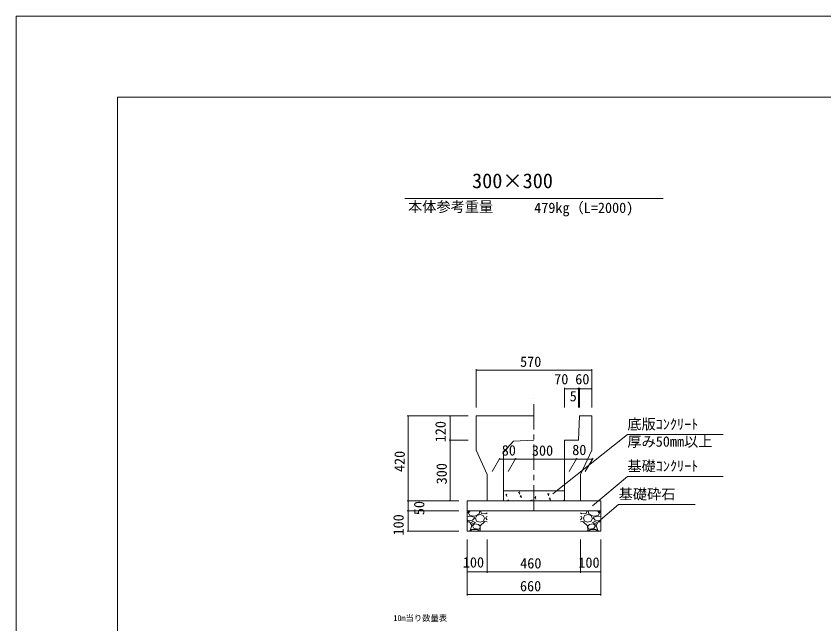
# Model space of a CAD drawing. Units: millimetres on the paper, scale 1:20. Extents: x 0 to 841, y 0 to 594.
# Drawn here: x 0 to 199.3, y 444.1 to 594 of the extents above; entities that cross this region are included whole.
import ezdxf
from ezdxf.enums import TextEntityAlignment as Align

# ---------------------------------------------------------------- set-up
doc = ezdxf.new("R2010")
doc.units = ezdxf.units.MM
doc.linetypes.add('USER1', pattern=[10, 6.25, -1.25, 1.25, -1.25])
for name, color, linetype, lineweight in [('D-STR-DIM（寸法）', 7, 'Continuous', 18), ('D-STR-HTXT（旗揚げ）', 4, 'Continuous', 18), ('D-STR-STRn（構造物）', 5, 'Continuous', 18), ('D-STR（構造物外形線）', 1, 'Continuous', 18), ('D-TTL(外枠）', 2, 'Continuous', 18), ('DEFPOINTS_2', 8, 'Continuous', 18)]:
    doc.layers.add(name, color=color, linetype=linetype, lineweight=lineweight)
doc.layers.add('D-STR-TXT（文字）', color=7, linetype='Continuous')
doc.styles.add('ＭＳ ゴシック', font='')
doc.styles.get('ＭＳ ゴシック').set_extended_font_data('MS Gothic')

msp = doc.modelspace()

# ---------------------------------------------------------------- linework, layer by layer
at = {"layer": 'D-STR-DIM（寸法）'}
for p, q in [((113.493, 497.414), (113.493, 506.903)), ((113.493, 506.653), (113.643, 506.678)), ((113.493, 506.653), (113.513, 506.653)), ((113.643, 506.628), (113.493, 506.653)), ((113.513, 506.653), (141.973, 506.653)), ((141.843, 506.678), (141.993, 506.653)), ((141.993, 506.653), (141.843, 506.628)), ((141.993, 506.653), (141.973, 506.653)), ((141.993, 497.414), (141.993, 506.903)), ((135.243, 497.436), (135.243, 502.32)), ((138.743, 497.424), (138.743, 502.32)), ((138.743, 497.424), (138.743, 502.32)), ((138.993, 497.414), (138.993, 502.32)), ((138.993, 497.414), (138.993, 502.32)), ((141.993, 497.414), (141.993, 502.32)), ((135.243, 502.07), (135.393, 502.095)), ((135.243, 502.07), (135.263, 502.07)), ((135.393, 502.045), (135.243, 502.07)), ((135.263, 502.07), (138.723, 502.07)), ((138.593, 502.095), (138.743, 502.07)), ((138.743, 502.07), (138.593, 502.045)), ((138.743, 502.07), (138.723, 502.07)), ((138.743, 502.07), (138.893, 502.095)), ((138.743, 502.07), (138.763, 502.07)), ((138.893, 502.045), (138.743, 502.07)), ((138.973, 502.07), (138.763, 502.07)), ((138.843, 502.095), (138.993, 502.07)), ((138.993, 502.07), (138.843, 502.045)), ((138.993, 502.07), (138.973, 502.07)), ((138.993, 502.07), (139.143, 502.095)), ((138.993, 502.07), (139.013, 502.07)), ((139.143, 502.045), (138.993, 502.07)), ((139.013, 502.07), (141.973, 502.07)), ((141.843, 502.095), (141.993, 502.07)), ((141.993, 502.07), (141.843, 502.045)), ((141.993, 502.07), (141.973, 502.07)), ((111.493, 495.414), (96.447, 495.414)), ((96.672, 495.264), (96.697, 495.414)), ((96.697, 495.414), (96.697, 495.394)), ((96.697, 495.414), (96.722, 495.264)), ((96.697, 495.394), (96.697, 474.434)), ((111.493, 495.414), (106.807, 495.414)), ((107.032, 495.264), (107.057, 495.414)), ((107.057, 495.414), (107.057, 495.394)), ((107.057, 495.414), (107.082, 495.264)), ((107.057, 489.434), (107.057, 495.394)), ((111.493, 489.414), (106.807, 489.414)), ((111.493, 489.414), (106.807, 489.414)), ((107.057, 489.414), (107.032, 489.564)), ((107.032, 489.264), (107.057, 489.414)), ((107.082, 489.564), (107.057, 489.414)), ((107.057, 489.414), (107.057, 489.434)), ((107.057, 489.414), (107.057, 489.394)), ((107.057, 489.414), (107.082, 489.264)), ((107.057, 489.394), (107.057, 474.434)), ((117.398, 481.653), (119.315, 484.974)), ((119.171, 484.724), (119.321, 484.749)), ((119.171, 484.724), (119.191, 484.724)), ((119.321, 484.699), (119.171, 484.724)), ((123.151, 484.724), (119.191, 484.724)), ((121.398, 481.653), (123.315, 484.974)), ((121.398, 481.653), (123.315, 484.974)), ((123.021, 484.749), (123.171, 484.724)), ((123.171, 484.724), (123.021, 484.699)), ((123.171, 484.724), (123.151, 484.724)), ((123.171, 484.724), (123.321, 484.749)), ((123.171, 484.724), (123.191, 484.724)), ((123.321, 484.699), (123.171, 484.724)), ((123.191, 484.724), (138.132, 484.724)), ((136.398, 481.686), (138.296, 484.974)), ((136.398, 481.686), (138.296, 484.974)), ((138.002, 484.749), (138.152, 484.724)), ((138.152, 484.724), (138.002, 484.699)), ((138.152, 484.724), (138.132, 484.724)), ((138.152, 484.724), (138.302, 484.749)), ((138.152, 484.724), (138.172, 484.724)), ((138.302, 484.699), (138.152, 484.724)), ((138.172, 484.724), (142.151, 484.724)), ((140.398, 481.653), (142.315, 484.974)), ((142.021, 484.749), (142.171, 484.724)), ((142.171, 484.724), (142.021, 484.699)), ((142.171, 484.724), (142.151, 484.724)), ((109.243, 474.414), (96.447, 474.414)), ((109.243, 474.414), (96.447, 474.414)), ((96.697, 474.414), (96.672, 474.564)), ((96.672, 474.264), (96.697, 474.414)), ((96.722, 474.564), (96.697, 474.414)), ((96.697, 474.414), (96.697, 474.434)), ((96.697, 474.414), (96.697, 474.394)), ((96.697, 474.414), (96.722, 474.264)), ((96.697, 474.394), (96.697, 471.934)), ((109.243, 474.414), (106.807, 474.414)), ((107.057, 474.414), (107.032, 474.564)), ((107.082, 474.564), (107.057, 474.414)), ((107.057, 474.414), (107.057, 474.434)), ((109.243, 471.914), (96.447, 471.914)), ((109.243, 471.914), (96.447, 471.914)), ((96.697, 471.914), (96.672, 472.064)), ((96.672, 471.764), (96.697, 471.914)), ((96.722, 472.064), (96.697, 471.914)), ((96.697, 471.914), (96.697, 471.934)), ((96.697, 471.914), (96.697, 471.894)), ((96.697, 471.914), (96.722, 471.764)), ((96.697, 471.894), (96.697, 466.934)), ((109.243, 466.914), (96.447, 466.914)), ((96.697, 466.914), (96.672, 467.064)), ((96.722, 467.064), (96.697, 466.914)), ((96.697, 466.914), (96.697, 466.934)), ((111.243, 464.914), (111.243, 451.041)), ((111.243, 464.914), (111.243, 456.664)), ((116.243, 464.914), (116.243, 456.664)), ((116.243, 464.914), (116.243, 456.664)), ((139.243, 464.914), (139.243, 456.664)), ((139.243, 464.914), (139.243, 456.664)), ((144.243, 464.914), (144.243, 451.041)), ((144.243, 464.914), (144.243, 456.664)), ((111.243, 456.914), (111.393, 456.939)), ((111.243, 456.914), (111.263, 456.914)), ((111.393, 456.889), (111.243, 456.914)), ((111.263, 456.914), (116.223, 456.914)), ((116.093, 456.939), (116.243, 456.914)), ((116.243, 456.914), (116.093, 456.889)), ((116.243, 456.914), (116.223, 456.914)), ((116.243, 456.914), (116.393, 456.939)), ((116.243, 456.914), (116.263, 456.914)), ((116.393, 456.889), (116.243, 456.914)), ((116.263, 456.914), (139.223, 456.914)), ((139.093, 456.939), (139.243, 456.914)), ((139.243, 456.914), (139.093, 456.889)), ((139.243, 456.914), (139.223, 456.914)), ((139.243, 456.914), (139.393, 456.939)), ((139.243, 456.914), (139.263, 456.914)), ((139.393, 456.889), (139.243, 456.914)), ((139.263, 456.914), (144.223, 456.914)), ((144.093, 456.939), (144.243, 456.914)), ((144.243, 456.914), (144.093, 456.889)), ((144.243, 456.914), (144.223, 456.914)), ((111.243, 451.291), (111.393, 451.316)), ((111.243, 451.291), (111.263, 451.291)), ((111.393, 451.266), (111.243, 451.291)), ((111.263, 451.291), (144.223, 451.291)), ((144.093, 451.316), (144.243, 451.291)), ((144.243, 451.291), (144.093, 451.266)), ((144.243, 451.291), (144.223, 451.291))]:
    msp.add_line(p, q, dxfattribs=at)
at = {"layer": 'D-STR-HTXT（旗揚げ）'}
for p, q in [((95.852, 549), (159.635, 549)), ((132.437, 476.179), (150.787, 490.774)), ((174.385, 490.774), (150.787, 490.774)), ((142.149, 473.183), (150.795, 480.447)), ((174.393, 480.447), (150.795, 480.447)), ((143.561, 469.254), (148.644, 473.516)), ((167.508, 473.516), (148.644, 473.516))]:
    msp.add_line(p, q, dxfattribs=at)
at = {"layer": 'D-STR-STRn（構造物）', "color": 7, "linetype": 'USER1'}
msp.add_line((127.743, 472.056), (127.743, 499.569), dxfattribs=at)
at = {"layer": 'D-STR-STRn（構造物）', "color": 7}
for p, q in [((120.243, 476.914), (135.243, 476.914)), ((123.938, 476.512), (124.288, 476.647)), ((123.938, 476.512), (124.186, 476.345)), ((124.147, 476.068), (124.248, 476.37)), ((131.123, 476.112), (131.473, 476.246)), ((120.775, 475.793), (121.016, 476.08)), ((120.775, 475.793), (121.074, 475.767)), ((121.035, 475.489), (120.977, 475.802)), ((121.244, 474.414), (121.462, 474.642)), ((121.421, 474.414), (121.42, 474.42)), ((124.361, 475.479), (124.602, 475.766)), ((124.361, 475.479), (124.66, 475.453)), ((124.621, 475.175), (124.564, 475.488)), ((126.922, 474.499), (127.272, 474.634)), ((126.922, 474.499), (127.048, 474.414)), ((127.948, 475.165), (128.189, 475.452)), ((127.948, 475.165), (128.246, 475.139)), ((128.208, 474.861), (128.15, 475.174)), ((131.123, 476.112), (131.372, 475.944)), ((131.333, 475.667), (131.434, 475.969)), ((131.534, 474.851), (131.775, 475.139)), ((131.534, 474.852), (131.833, 474.825)), ((131.794, 474.547), (131.736, 474.861)), ((135.12, 474.538), (135.243, 474.685)), ((135.12, 474.538), (135.243, 474.527))]:
    msp.add_line(p, q, dxfattribs=at)
at = {"layer": 'D-STR-STRn（構造物）'}
for p, q in [((111.243, 474.414), (144.243, 474.414)), ((111.243, 474.414), (111.243, 466.914)), ((144.243, 474.414), (144.243, 466.914)), ((111.243, 471.914), (144.243, 471.914)), ((111.243, 471.479), (111.806, 471.914)), ((112.006, 470.606), (111.243, 470.526)), ((111.552, 471.362), (112.049, 471.914)), ((111.912, 470.759), (111.562, 471.359)), ((113.149, 470.672), (111.899, 470.772)), ((113, 470.365), (112, 470.615)), ((113.053, 470.109), (113.003, 470.359)), ((114.204, 471.208), (113.154, 470.658)), ((113.351, 470.112), (113.651, 470.812)), ((113.653, 470.812), (114.453, 471.062)), ((114.404, 471.912), (114.204, 471.212)), ((114.45, 471.062), (115.25, 470.762)), ((114.574, 471.914), (114.844, 471.274)), ((114.849, 471.259), (115.899, 471.209)), ((115.253, 470.76), (115.553, 470.11)), ((115.901, 470.113), (116.051, 470.513)), ((115.902, 471.216), (116.243, 471.479)), ((116.243, 470.526), (116.056, 470.506)), ((139.584, 471.216), (139.243, 471.479)), ((139.243, 470.526), (139.43, 470.506)), ((139.586, 470.113), (139.436, 470.513)), ((140.638, 471.259), (139.588, 471.209)), ((140.234, 470.76), (139.934, 470.11)), ((141.036, 471.062), (140.236, 470.762)), ((140.913, 471.914), (140.643, 471.274)), ((141.834, 470.812), (141.034, 471.062)), ((141.083, 471.912), (141.283, 471.212)), ((141.282, 471.208), (142.332, 470.658)), ((142.136, 470.112), (141.836, 470.812)), ((142.338, 470.672), (143.588, 470.772)), ((142.434, 470.109), (142.484, 470.359)), ((142.486, 470.365), (143.486, 470.615)), ((143.935, 471.362), (143.438, 471.914)), ((143.48, 470.606), (144.243, 470.526)), ((143.575, 470.759), (143.925, 471.359)), ((144.243, 471.479), (143.68, 471.914)), ((111.45, 469.528), (111.243, 469.754)), ((111.853, 469.207), (111.243, 469.258)), ((112.599, 469.615), (111.449, 469.515)), ((112.413, 468.315), (111.863, 469.215)), ((112.003, 467.06), (112.403, 468.31)), ((112.35, 469.162), (112.55, 468.662)), ((112.701, 469.31), (112.351, 469.16)), ((112.55, 468.663), (113.3, 469.113)), ((113.052, 468.712), (112.552, 468.212)), ((113.052, 470.112), (112.602, 469.612)), ((113.304, 469.113), (112.704, 469.313)), ((114.058, 468.565), (113.058, 468.715)), ((113.298, 470.113), (113.598, 469.413)), ((113.598, 469.408), (114.448, 469.158)), ((114.463, 468.202), (114.063, 468.552)), ((114.455, 469.159), (115.305, 469.409)), ((115.653, 469.312), (114.503, 468.262)), ((115.3, 469.414), (115.55, 470.114)), ((116.243, 469.258), (115.653, 469.307)), ((116.243, 469.754), (115.9, 470.128)), ((139.243, 469.754), (139.586, 470.128)), ((139.243, 469.258), (139.833, 469.307)), ((139.834, 469.312), (140.984, 468.262)), ((140.186, 469.414), (139.936, 470.114)), ((141.032, 469.159), (140.182, 469.409)), ((141.024, 468.202), (141.424, 468.552)), ((141.889, 469.408), (141.039, 469.158)), ((141.429, 468.565), (142.429, 468.715)), ((142.189, 470.113), (141.889, 469.413)), ((142.183, 469.113), (142.783, 469.313)), ((142.936, 468.663), (142.186, 469.113)), ((142.435, 470.112), (142.885, 469.612)), ((142.435, 468.712), (142.935, 468.212)), ((142.785, 469.31), (143.135, 469.16)), ((142.888, 469.615), (144.038, 469.515)), ((143.137, 469.162), (142.937, 468.662)), ((143.074, 468.315), (143.624, 469.215)), ((143.484, 467.06), (143.084, 468.31)), ((143.633, 469.207), (144.243, 469.258)), ((144.036, 469.528), (144.243, 469.754)), ((111.243, 466.914), (144.243, 466.914)), ((111.806, 466.914), (112.002, 467.066)), ((112.049, 466.914), (112.452, 467.362)), ((112.452, 467.362), (113.752, 467.362)), ((112.55, 468.214), (112.95, 467.614)), ((112.954, 467.61), (114.204, 467.46)), ((113.75, 467.374), (114.4, 466.924)), ((114.203, 467.463), (114.453, 467.913)), ((114.444, 467.224), (114.574, 466.914)), ((114.5, 468.265), (114.45, 467.215)), ((114.452, 467.912), (114.452, 468.212)), ((141.043, 467.224), (140.913, 466.914)), ((140.987, 468.265), (141.037, 467.215)), ((141.283, 467.463), (141.033, 467.913)), ((141.035, 467.912), (141.035, 468.212)), ((141.736, 467.374), (141.086, 466.924)), ((142.533, 467.61), (141.283, 467.46)), ((143.035, 467.362), (141.735, 467.362)), ((142.936, 468.214), (142.536, 467.614)), ((143.438, 466.914), (143.035, 467.362)), ((143.68, 466.914), (143.484, 467.066))]:
    msp.add_line(p, q, dxfattribs=at)
at = {"layer": 'D-STR（構造物外形線）'}
for p, q in [((113.493, 495.414), (127.743, 495.414)), ((113.493, 495.414), (113.493, 486.914)), ((138.993, 495.414), (138.743, 489.414)), ((138.993, 495.414), (141.993, 495.414)), ((141.993, 495.414), (141.993, 486.914)), ((122.739, 489.114), (120.243, 486.464)), ((122.739, 489.114), (127.743, 489.414)), ((135.243, 474.414), (135.243, 489.414)), ((135.243, 489.414), (138.743, 489.414)), ((113.493, 486.914), (116.243, 480.914)), ((120.243, 486.464), (120.243, 474.414)), ((141.993, 486.914), (139.243, 480.914)), ((116.243, 480.914), (116.243, 474.414)), ((139.243, 480.914), (139.243, 474.414)), ((116.243, 474.414), (120.243, 474.414)), ((139.243, 474.414), (135.243, 474.414))]:
    msp.add_line(p, q, dxfattribs=at)
at = {"layer": 'D-TTL(外枠）'}
for p, q in [((25, 574), (820, 574)), ((25, 20), (25, 574))]:
    msp.add_line(p, q, dxfattribs=at)
at = {"layer": 'DEFPOINTS_2'}
for p, q in [((0, 0), (0, 594)), ((0, 594), (841, 594))]:
    msp.add_line(p, q, dxfattribs=at)

# ---------------------------------------------------------------- texts
at = {"layer": 'D-STR-DIM（寸法）', "style": 'ＭＳ ゴシック'}
for s, p in [('570', (124.323, 506.703)), ('70', (132.74, 502.395)), ('60', (137.934, 502.395)), ('5', (136.567, 498.199)), ('80', (137.183, 484.939)), ('80', (119.805, 484.834)), ('300', (127.241, 484.774)), ('100', (110.199, 457.193)), ('100', (138.699, 457.143)), ('460', (124.35, 456.964)), ('660', (124.297, 451.341))]:
    msp.add_text(s, height=2.566, dxfattribs=at).set_placement(p, align=Align.BOTTOM_LEFT)
for s, p in [('120', (106.732, 488.87)), ('420', (96.647, 481.521)), ('300', (107.007, 478.494)), ('50', (101.465, 470.881)), ('100', (96.372, 465.87))]:
    msp.add_text(s, height=2.566, rotation=90, dxfattribs=at).set_placement(p, align=Align.BOTTOM_LEFT)
at = {"layer": 'D-STR-TXT（文字）', "style": 'ＭＳ ゴシック'}
for s, height, p in [('300×300', 3.666, (112.478, 550.449)), ('本体参考重量', 2.566, (96.682, 544.933)), ('479kg（L=2000)', 2.566, (127.802, 544.67)), ('底版ｺﾝｸﾘｰﾄ', 2.566, (150.787, 491.274)), ('厚み50mm以上', 2.566, (150.787, 487.003)), ('基礎ｺﾝｸﾘｰﾄ', 2.566, (150.795, 480.947)), ('基礎砕石', 2.566, (148.644, 474.016)), ('10m当り数量表', 1.466, (93.061, 444.312))]:
    msp.add_text(s, height=height, dxfattribs=at).set_placement(p, align=Align.BOTTOM_LEFT)

doc.saveas('drawing.dxf')
